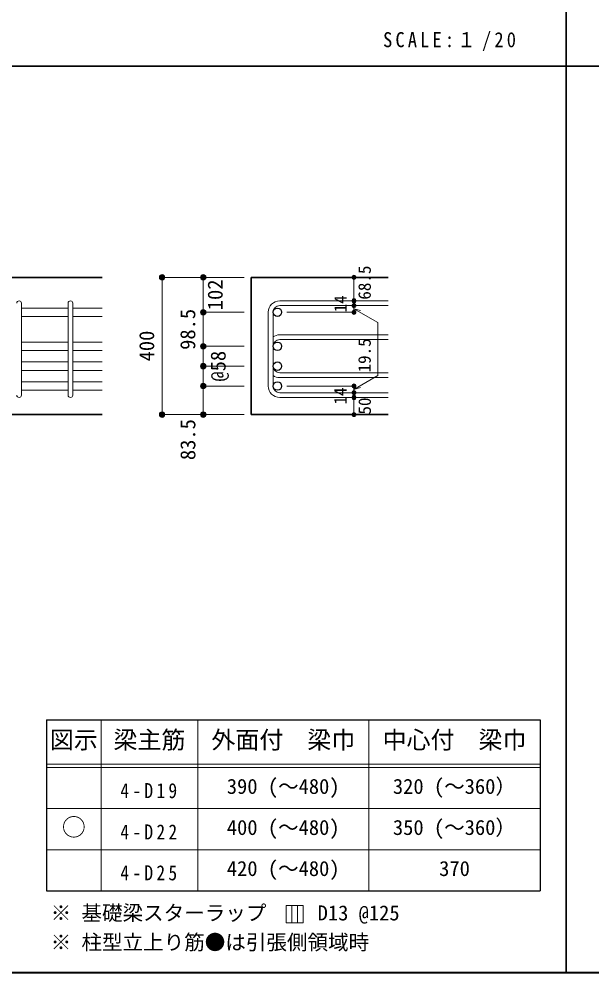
# Model space of a CAD drawing. Units: millimetres at full size, sheet at 1:20; details may follow other scales. Extents: x -3982 to 3969, y -2797 to 2801.
# Drawn here: x -2347 to -674, y -2797 to -10 of the extents above; entities that cross this region are included whole.
import ezdxf
from ezdxf.enums import TextEntityAlignment as Align

# ---------------------------------------------------------------- set-up
doc = ezdxf.new("R2010")
doc.units = ezdxf.units.MM
doc.header["$LTSCALE"] = 20
doc.header["$PDMODE"] = 32
doc.header["$PDSIZE"] = 12
for name, color, linetype, lineweight in [('6-1_躯体線', 2, 'Continuous', 35), ('6-5_梁主筋', 7, 'Continuous', 18), ('6-6_S.T.P.', 7, 'Continuous', 18), ('6-7_文字', 7, 'Continuous', 18), ('6-D_寸法', 4, 'Continuous', 9), ('6-E_枠', 7, 'Continuous', 18), ('F-0_枠', 6, 'Continuous', 40)]:
    doc.layers.add(name, color=color, linetype=linetype, lineweight=lineweight)
doc.styles.add('ＭＳ ゴシック', font='')
doc.styles.get('ＭＳ ゴシック').set_extended_font_data('MS Gothic')

msp = doc.modelspace()

# ---------------------------------------------------------------- linework, layer by layer
at = {"layer": '6-1_躯体線'}
for p, q in [((-2103.87, -764.67), (-3103.87, -764.67)), ((-1669.2, -764.67), (-1269.2, -764.67)), ((-1669.2, -764.67), (-1669.2, -1165.67)), ((-2103.87, -1165.67), (-2503.87, -1165.67)), ((-1669.2, -1165.67), (-1269.2, -1165.67))]:
    msp.add_line(p, q, dxfattribs=at)
at = {"layer": '6-5_梁主筋'}
for p, q in [((-2203.87, -854.31), (-2339.87, -854.31)), ((-2103.87, -854.31), (-2189.87, -854.31)), ((-2203.87, -879.31), (-2339.87, -879.31)), ((-2103.87, -879.31), (-2189.87, -879.31)), ((-2203.87, -953.67), (-2339.87, -953.67)), ((-2103.87, -953.67), (-2189.87, -953.67)), ((-2203.87, -978.67), (-2339.87, -978.67)), ((-2103.87, -978.67), (-2189.87, -978.67)), ((-2203.87, -1011.67), (-2339.87, -1011.67)), ((-2103.87, -1011.67), (-2189.87, -1011.67)), ((-2203.87, -1036.67), (-2339.87, -1036.67)), ((-2103.87, -1036.67), (-2189.87, -1036.67)), ((-2203.87, -1069.67), (-2339.87, -1069.67)), ((-2103.87, -1069.67), (-2189.87, -1069.67)), ((-2203.87, -1094.67), (-2339.87, -1094.67)), ((-2103.87, -1094.67), (-2189.87, -1094.67))]:
    msp.add_line(p, q, dxfattribs=at)
at = {"layer": '6-5_梁主筋', "color": 3, "lineweight": 25}
for centre in [(-1592.7, -866.81), (-1592.7, -966.17), (-1592.7, -1024.17), (-1592.7, -1082.17)]:
    msp.add_circle(centre, 12.5, dxfattribs=at)
at = {"layer": '6-6_S.T.P.'}
for p, q in [((-1585.7, -833.31), (-1269.2, -833.31)), ((-2339.87, -1108.67), (-2339.87, -840.7)), ((-2203.87, -1108.67), (-2203.87, -840.7)), ((-2189.87, -1108.67), (-2189.87, -840.7)), ((-1585.7, -847.31), (-1269.2, -847.31)), ((-1619.2, -866.81), (-1619.2, -1082.17)), ((-1605.2, -866.81), (-1605.2, -1082.17)), ((-1585.7, -932.67), (-1269.2, -932.67)), ((-1585.7, -946.67), (-1269.2, -946.67)), ((-1585.7, -1043.67), (-1269.2, -1043.67)), ((-1585.7, -1057.67), (-1269.2, -1057.67)), ((-1585.7, -1101.67), (-1269.2, -1101.67)), ((-1585.7, -1115.67), (-1269.2, -1115.67))]:
    msp.add_line(p, q, dxfattribs=at)
for centre, radius, start, end in [((-2346.87, -840.31), 7, 0, 180), ((-2196.87, -840.31), 7, 0, 180), ((-1585.7, -866.81), 33.5, 90, 180), ((-1585.7, -866.81), 19.5, 90, 180), ((-1585.7, -966.17), 33.5, 90, 125.59765), ((-1585.7, -966.17), 19.5, 90, 180), ((-1585.7, -1024.17), 19.5, 180, 270), ((-1585.7, -1024.17), 33.5, 234.40235, 270), ((-1585.7, -1082.17), 33.5, 180, 270), ((-1585.7, -1082.17), 19.5, 180, 270), ((-2346.87, -1108.67), 7, 180, 0), ((-2196.87, -1108.67), 7, 180, 0)]:
    msp.add_arc(centre, radius, start, end, dxfattribs=at)
at = {"layer": '6-7_文字'}
for p, q in [((-1550.3, -2600.03), (-1550.3, -2650.03)), ((-1533.63, -2600.03), (-1533.63, -2650.03))]:
    msp.add_line(p, q, dxfattribs=at)
msp.add_lwpolyline([(-1566.97, -2650.03), (-1516.97, -2650.03), (-1516.97, -2600.03), (-1566.97, -2600.03)], close=True, dxfattribs=at)
at = {"layer": '6-D_寸法'}
for p, q in [((-1929.2, -764.67), (-1929.2, -1165.67)), ((-1809.2, -764.67), (-1809.2, -866.81)), ((-1369.2, -832.73), (-1369.2, -764.67)), ((-1369.2, -847.31), (-1369.2, -833.31)), ((-1369.2, -856.48), (-1299.14, -896.93)), ((-1369.2, -856.48), (-1349.88, -861.66)), ((-1809.2, -866.81), (-1689.2, -866.81)), ((-1809.2, -866.81), (-1809.2, -966.17)), ((-1369.2, -866.81), (-1565.29, -866.81)), ((-1299.14, -896.93), (-1299.14, -1051.47)), ((-1809.2, -966.17), (-1689.2, -966.17)), ((-1809.2, -966.17), (-1809.2, -1082.17)), ((-1809.2, -1024.17), (-1689.2, -1024.17)), ((-1369.2, -1091.92), (-1299.14, -1051.47)), ((-1809.2, -1082.17), (-1689.2, -1082.17)), ((-1809.2, -1165.67), (-1809.2, -1082.17)), ((-1369.2, -1082.17), (-1565.29, -1082.17)), ((-1369.2, -1101.67), (-1369.2, -1082.17)), ((-1369.2, -1091.92), (-1349.88, -1086.75)), ((-1369.2, -1115.67), (-1369.2, -1101.67)), ((-1369.2, -1165.67), (-1369.2, -1115.67)), ((-1929.2, -1165.67), (-1819.33, -1165.67)), ((-1929.2, -1165.67), (-1809.2, -1165.67)), ((-1809.2, -1165.67), (-1689.2, -1165.67))]:
    msp.add_line(p, q, dxfattribs=at)
for points in [[(-1929.2, -764.67), (-1809.2, -764.67), (-1689.2, -764.67)], [(-1369.2, -846.73), (-1369.2, -866.81), (-1369.2, -846.73)]]:
    msp.add_lwpolyline(points, dxfattribs=at)
for centre, radius in [((-1929.2, -764.67), 8), ((-1929.2, -764.67), 7.2), ((-1929.2, -764.67), 6.4), ((-1929.2, -764.67), 5.6), ((-1929.2, -764.67), 4.8), ((-1929.2, -764.67), 4), ((-1929.2, -764.67), 3.2), ((-1929.2, -764.67), 2.4), ((-1929.2, -764.67), 1.6), ((-1929.2, -764.67), 0.8), ((-1809.2, -764.67), 8), ((-1809.2, -764.67), 7.2), ((-1809.2, -764.67), 6.4), ((-1809.2, -764.67), 5.6), ((-1809.2, -764.67), 4.8), ((-1809.2, -764.67), 4), ((-1809.2, -764.67), 3.2), ((-1809.2, -764.67), 2.4), ((-1809.2, -764.67), 1.6), ((-1809.2, -764.67), 0.8), ((-1369.2, -764.67), 4), ((-1369.2, -764.67), 3.6), ((-1369.2, -764.67), 3.2), ((-1369.2, -764.67), 2.8), ((-1369.2, -764.67), 2.4), ((-1369.2, -764.67), 2), ((-1369.2, -764.67), 1.6), ((-1369.2, -764.67), 1.2), ((-1369.2, -764.67), 0.8), ((-1369.2, -764.67), 0.4), ((-1369.2, -833.31), 4), ((-1369.2, -833.31), 3.6), ((-1369.2, -833.31), 3.2), ((-1369.2, -833.31), 2.8), ((-1369.2, -833.31), 2.4), ((-1369.2, -833.31), 2), ((-1369.2, -833.31), 1.6), ((-1369.2, -833.31), 1.2), ((-1369.2, -833.31), 0.8), ((-1369.2, -833.31), 0.4), ((-1809.2, -866.81), 8), ((-1809.2, -866.81), 7.2), ((-1809.2, -866.81), 6.4), ((-1809.2, -866.81), 5.6), ((-1809.2, -866.81), 4.8), ((-1809.2, -866.81), 4), ((-1809.2, -866.81), 3.2), ((-1369.2, -847.31), 4), ((-1369.2, -866.81), 4), ((-1369.2, -847.31), 3.6), ((-1369.2, -866.81), 3.6), ((-1369.2, -847.31), 3.2), ((-1369.2, -866.81), 3.2), ((-1369.2, -847.31), 2.8), ((-1369.2, -847.31), 2.4), ((-1369.2, -847.31), 2), ((-1369.2, -847.31), 1.6), ((-1369.2, -847.31), 1.2), ((-1369.2, -847.31), 0.8), ((-1369.2, -847.31), 0.4), ((-1809.2, -866.81), 2.4), ((-1809.2, -866.81), 1.6), ((-1809.2, -866.81), 0.8), ((-1369.2, -866.81), 2.8), ((-1369.2, -866.81), 2.4), ((-1369.2, -866.81), 2), ((-1369.2, -866.81), 1.6), ((-1369.2, -866.81), 1.2), ((-1369.2, -866.81), 0.8), ((-1369.2, -866.81), 0.4), ((-1809.2, -966.17), 8), ((-1809.2, -966.17), 7.2), ((-1809.2, -966.17), 6.4), ((-1809.2, -966.17), 5.6), ((-1809.2, -966.17), 4.8), ((-1809.2, -966.17), 4), ((-1809.2, -966.17), 3.2), ((-1809.2, -966.17), 2.4), ((-1809.2, -966.17), 1.6), ((-1809.2, -966.17), 0.8), ((-1809.2, -1024.17), 8), ((-1809.2, -1024.17), 7.2), ((-1809.2, -1024.17), 6.4), ((-1809.2, -1024.17), 5.6), ((-1809.2, -1024.17), 4.8), ((-1809.2, -1024.17), 4), ((-1809.2, -1024.17), 3.2), ((-1809.2, -1024.17), 2.4), ((-1809.2, -1024.17), 1.6), ((-1809.2, -1024.17), 0.8), ((-1809.2, -1082.17), 8), ((-1809.2, -1082.17), 7.2), ((-1809.2, -1082.17), 6.4), ((-1809.2, -1082.17), 5.6), ((-1809.2, -1082.17), 4.8), ((-1809.2, -1082.17), 4), ((-1809.2, -1082.17), 3.2), ((-1809.2, -1082.17), 2.4), ((-1809.2, -1082.17), 1.6), ((-1809.2, -1082.17), 0.8), ((-1369.2, -1082.17), 4), ((-1369.2, -1082.17), 3.6), ((-1369.2, -1082.17), 3.2), ((-1369.2, -1082.17), 2.8), ((-1369.2, -1082.17), 2.4), ((-1369.2, -1082.17), 2), ((-1369.2, -1082.17), 1.6), ((-1369.2, -1082.17), 1.2), ((-1369.2, -1082.17), 0.8), ((-1369.2, -1082.17), 0.4), ((-1369.2, -1101.67), 4), ((-1369.2, -1115.67), 4), ((-1369.2, -1101.67), 3.6), ((-1369.2, -1115.67), 3.6), ((-1369.2, -1101.67), 3.2), ((-1369.2, -1115.67), 3.2), ((-1369.2, -1101.67), 2.8), ((-1369.2, -1115.67), 2.8), ((-1369.2, -1101.67), 2.4), ((-1369.2, -1115.67), 2.4), ((-1369.2, -1101.67), 2), ((-1369.2, -1115.67), 2), ((-1369.2, -1101.67), 1.6), ((-1369.2, -1115.67), 1.6), ((-1369.2, -1101.67), 1.2), ((-1369.2, -1115.67), 1.2), ((-1369.2, -1101.67), 0.8), ((-1369.2, -1101.67), 0.4), ((-1369.2, -1115.67), 0.8), ((-1369.2, -1115.67), 0.4), ((-1929.2, -1165.67), 8), ((-1929.2, -1165.67), 7.2), ((-1929.2, -1165.67), 6.4), ((-1929.2, -1165.67), 5.6), ((-1929.2, -1165.67), 4.8), ((-1929.2, -1165.67), 4), ((-1929.2, -1165.67), 3.2), ((-1929.2, -1165.67), 2.4), ((-1929.2, -1165.67), 1.6), ((-1929.2, -1165.67), 0.8), ((-1809.2, -1165.67), 8), ((-1809.2, -1165.67), 7.2), ((-1809.2, -1165.67), 6.4), ((-1809.2, -1165.67), 5.6), ((-1809.2, -1165.67), 4.8), ((-1809.2, -1165.67), 4), ((-1809.2, -1165.67), 3.2), ((-1809.2, -1165.67), 2.4), ((-1809.2, -1165.67), 1.6), ((-1809.2, -1165.67), 0.8), ((-1369.2, -1165.67), 4), ((-1369.2, -1165.67), 3.6), ((-1369.2, -1165.67), 3.2), ((-1369.2, -1165.67), 2.8), ((-1369.2, -1165.67), 2.4), ((-1369.2, -1165.67), 2), ((-1369.2, -1165.67), 1.6), ((-1369.2, -1165.67), 1.2), ((-1369.2, -1165.67), 0.8), ((-1369.2, -1165.67), 0.4)]:
    msp.add_circle(centre, radius, dxfattribs=at)
at = {"layer": '6-D_寸法', "color": 7}
for p in [(-1929.2, -764.67), (-1809.2, -764.67), (-1369.2, -764.67), (-1369.2, -833.31), (-1809.2, -866.81), (-1369.2, -847.31), (-1369.2, -866.81), (-1809.2, -966.17), (-1809.2, -1024.17), (-1809.2, -1082.17), (-1369.2, -1082.17), (-1369.2, -1101.67), (-1369.2, -1115.67), (-1929.2, -1165.67), (-1809.2, -1165.67), (-1369.2, -1165.67)]:
    msp.add_point(p, dxfattribs=at)
at = {"layer": '6-E_枠', "color": 3, "lineweight": 25}
for p, q in [((-2267.02, -2056.95), (-2267.02, -2556.95)), ((-2267.02, -2056.95), (-825.33, -2056.95)), ((-825.33, -2056.95), (-825.33, -2556.95)), ((-2267.02, -2556.95), (-825.33, -2556.95))]:
    msp.add_line(p, q, dxfattribs=at)
at = {"layer": '6-E_枠'}
for p, q in [((-2107.02, -2056.95), (-2107.02, -2556.95)), ((-1825.33, -2056.95), (-1825.33, -2556.95)), ((-1325.33, -2056.95), (-1325.33, -2556.95)), ((-2267.02, -2186.95), (-825.33, -2186.95)), ((-2267.02, -2196.95), (-825.33, -2196.95)), ((-2267.02, -2316.95), (-825.33, -2316.95)), ((-2267.02, -2436.95), (-825.33, -2436.95))]:
    msp.add_line(p, q, dxfattribs=at)
at = {"layer": 'F-0_枠', "color": 2, "lineweight": 35}
for p, q in [((-749.76, 2800.77), (-749.76, -2796.83)), ((-3981.92, -148.03), (2482.4, -148.03))]:
    msp.add_line(p, q, dxfattribs=at)
at = {"layer": 'F-0_枠'}
msp.add_line((3969.4, -2796.83), (-3981.92, -2796.83), dxfattribs=at)

# ---------------------------------------------------------------- texts
at = {"layer": '6-7_文字', "color": 2, "style": 'ＭＳ ゴシック'}
for s, p in [('図示', (-2257.02, -2156.95)), ('梁主筋', (-2071.17, -2156.95)), ('外面付\u3000梁巾', (-1785.33, -2156.95)), ('中心付\u3000梁巾', (-1285.33, -2156.95)), ('○', (-2222.02, -2411.95))]:
    msp.add_text(s, height=51.32, dxfattribs=at).set_placement(p, align=Align.BOTTOM_LEFT)
at = {"layer": '6-7_文字', "style": 'ＭＳ ゴシック'}
for s, p in [('390 (～480)', (-1740.33, -2286.95)), ('320 (～360）', (-1255.33, -2286.95)), ('400 (～480)', (-1740.33, -2406.95)), ('350 (～360）', (-1255.33, -2406.95)), ('420 (～480)', (-1740.33, -2526.95)), ('370', (-1120.33, -2526.95)), ('※ 基礎梁スターラップ     D13 @125', (-2254.64, -2656.67)), ('※ 柱型立上り筋●は引張側領域時', (-2254.64, -2742.34))]:
    msp.add_text(s, height=43.99, dxfattribs=at).set_placement(p, align=Align.BOTTOM_LEFT)
at = {"layer": '6-7_文字', "color": 2, "insert": (-1283.99, -103.03), "char_height": 43.99, "attachment_point": 7, "style": 'ＭＳ ゴシック'}
msp.add_mtext('\\T1.34;\\W0.9;SCALE:１/20', dxfattribs=at)
at = {"layer": '6-7_文字', "char_height": 43.99, "attachment_point": 7, "style": 'ＭＳ ゴシック'}
for s, insert in [('\\T1.38;\\W0.85;4-D19', (-2051.17, -2286.95)), ('\\T1.38;\\W0.85;4-D22', (-2051.17, -2406.95)), ('\\T1.38;\\W0.85;4-D25', (-2051.17, -2526.95))]:
    msp.add_mtext(s, dxfattribs=dict(at, insert=insert))
at = {"layer": '6-D_寸法', "style": 'ＭＳ ゴシック'}
for s, height, p in [('68.5', 36.66, (-1308.83, -829.96)), ('102', 43.99, (-1739.2, -860.74)), ('14', 36.66, (-1379.2, -867.2)), ('98.5', 43.99, (-1819.2, -976.49)), ('400', 43.99, (-1939.2, -1010.17)), ('19.5', 36.66, (-1309.02, -1042.54)), ('@58', 43.99, (-1730.53, -1069.17)), ('14', 36.66, (-1379.59, -1136.36)), ('50', 36.66, (-1308.47, -1165.61)), ('83.5', 43.99, (-1818.89, -1298.62))]:
    msp.add_text(s, height=height, rotation=90, dxfattribs=at).set_placement(p, align=Align.BOTTOM_LEFT)

doc.saveas('drawing.dxf')
